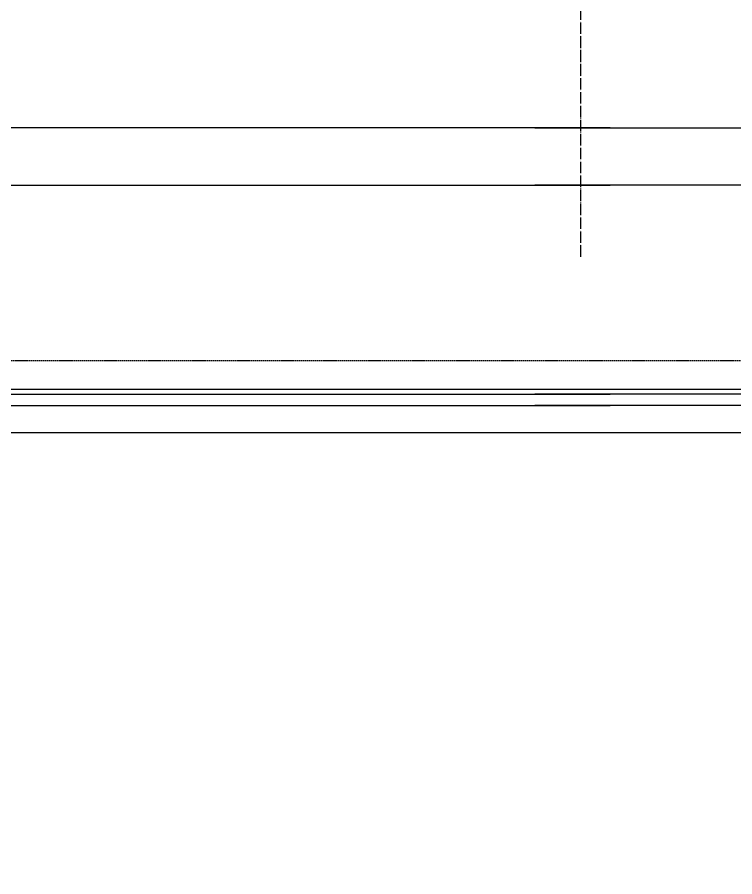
# Model space of a CAD drawing. Extents: x -1899985 to 1774885, y 556286 to 2175695.
# Drawn here: x -648253 to -645760, y 575815 to 578802 of the extents above; entities that cross this region are included whole.
import ezdxf

# ---------------------------------------------------------------- set-up
doc = ezdxf.new("R2010")
doc.units = 0
doc.header["$LTSCALE"] = 10
doc.header["$MEASUREMENT"] = 0
for name, pattern in [('20剖面图$0$__DASH', [0.35, 0.25, -0.1]), ('20剖面图$0$DASH', [0.35, 0.25, -0.1]), ('20剖面图$0$DOTE', [2.42, 2, -0.2, 0.02, -0.2])]:
    doc.linetypes.add(name, pattern=pattern)
for name, color, linetype in [('20剖面图$0$A-AXIS-DOTE', 14, '20剖面图$0$DOTE'), ('20剖面图$0$A-LIN-V', 9, 'Continuous'), ('20剖面图$0$FHSGH10105-主梁-04', 7, 'Continuous'), ('20剖面图$0$FHSGH10105-主梁-06', 7, 'Continuous'), ('20剖面图$0$S-SB', 21, 'Continuous'), ('A-LIN-V', 9, 'Continuous')]:
    doc.layers.add(name, color=color, linetype=linetype)
doc.layers.add('20剖面图$0$A-加建区域', color=47, linetype='Continuous', plot=False)

# ---------------------------------------------------------------- blocks, each defined once
blk = doc.blocks.new('20剖面图$0$w432424324')
at = {"layer": '20剖面图$0$A-AXIS-DOTE', "ltscale": 2}
blk.add_line((-759779.7, 577969.1), (-759779.7, 589505.1), dxfattribs=at)
at = {"layer": '20剖面图$0$A-加建区域', "linetype": '20剖面图$0$DASH'}
for points in [[(-750464.7, 577507.5), (-768794.7, 577507.5)], [(-750464.7, 577357.5), (-768794.7, 577357.5)]]:
    blk.add_lwpolyline(points, dxfattribs=at)
blk = doc.blocks.new('20剖面图$0$吊车5')
at = {"color": 6, "linetype": '20剖面图$0$DASH'}
blk.add_lwpolyline([(1563769.3, -78840.6), (1555174.3, -78840.6), (1555174.3, -81443.1)], dxfattribs=at)
at = {"layer": '20剖面图$0$FHSGH10105-主梁-04', "color": 3, "linetype": 'Continuous'}
blk.add_line((1555299.5, -79040.6), (1563769.3, -79040.6), dxfattribs=at)
at = {"layer": '20剖面图$0$FHSGH10105-主梁-06', "color": 3, "linetype": 'Continuous'}
for p, q in [((1555503.3, -79766.3), (1563769.3, -79766.3)), ((1555299.5, -79805.6), (1563769.3, -79805.6))]:
    blk.add_line(p, q, dxfattribs=at)
blk = doc.blocks.new('20剖面图$0$w42432')
at = {"layer": '20剖面图$0$S-SB'}
blk.add_blockref('20剖面图$0$吊车5', (-2227912.3, 657258.1), dxfattribs=at)
at = {"layer": '20剖面图$0$S-SB', "xscale": -1}
blk.add_blockref('20剖面图$0$吊车5', (899364.3, 657258.1), dxfattribs=at)
blk = doc.blocks.new('20剖面图')
at = {"layer": '20剖面图$0$A-加建区域', "linetype": '20剖面图$0$__DASH', "ltscale": 2}
blk.add_line((-592655, 577607.5), (-684013.9, 577607.5), dxfattribs=at)
at = {"layer": '20剖面图$0$A-LIN-V'}
for name, p in [('20剖面图$0$w432424324', (113484.7, 0)), ('20剖面图$0$w42432', (17950, 0))]:
    blk.add_blockref(name, p, dxfattribs=at)

msp = doc.modelspace()

# ---------------------------------------------------------------- block references
at = {"layer": 'A-LIN-V'}
msp.add_blockref('20剖面图', (0, 0), dxfattribs=at)

doc.saveas('drawing.dxf')
